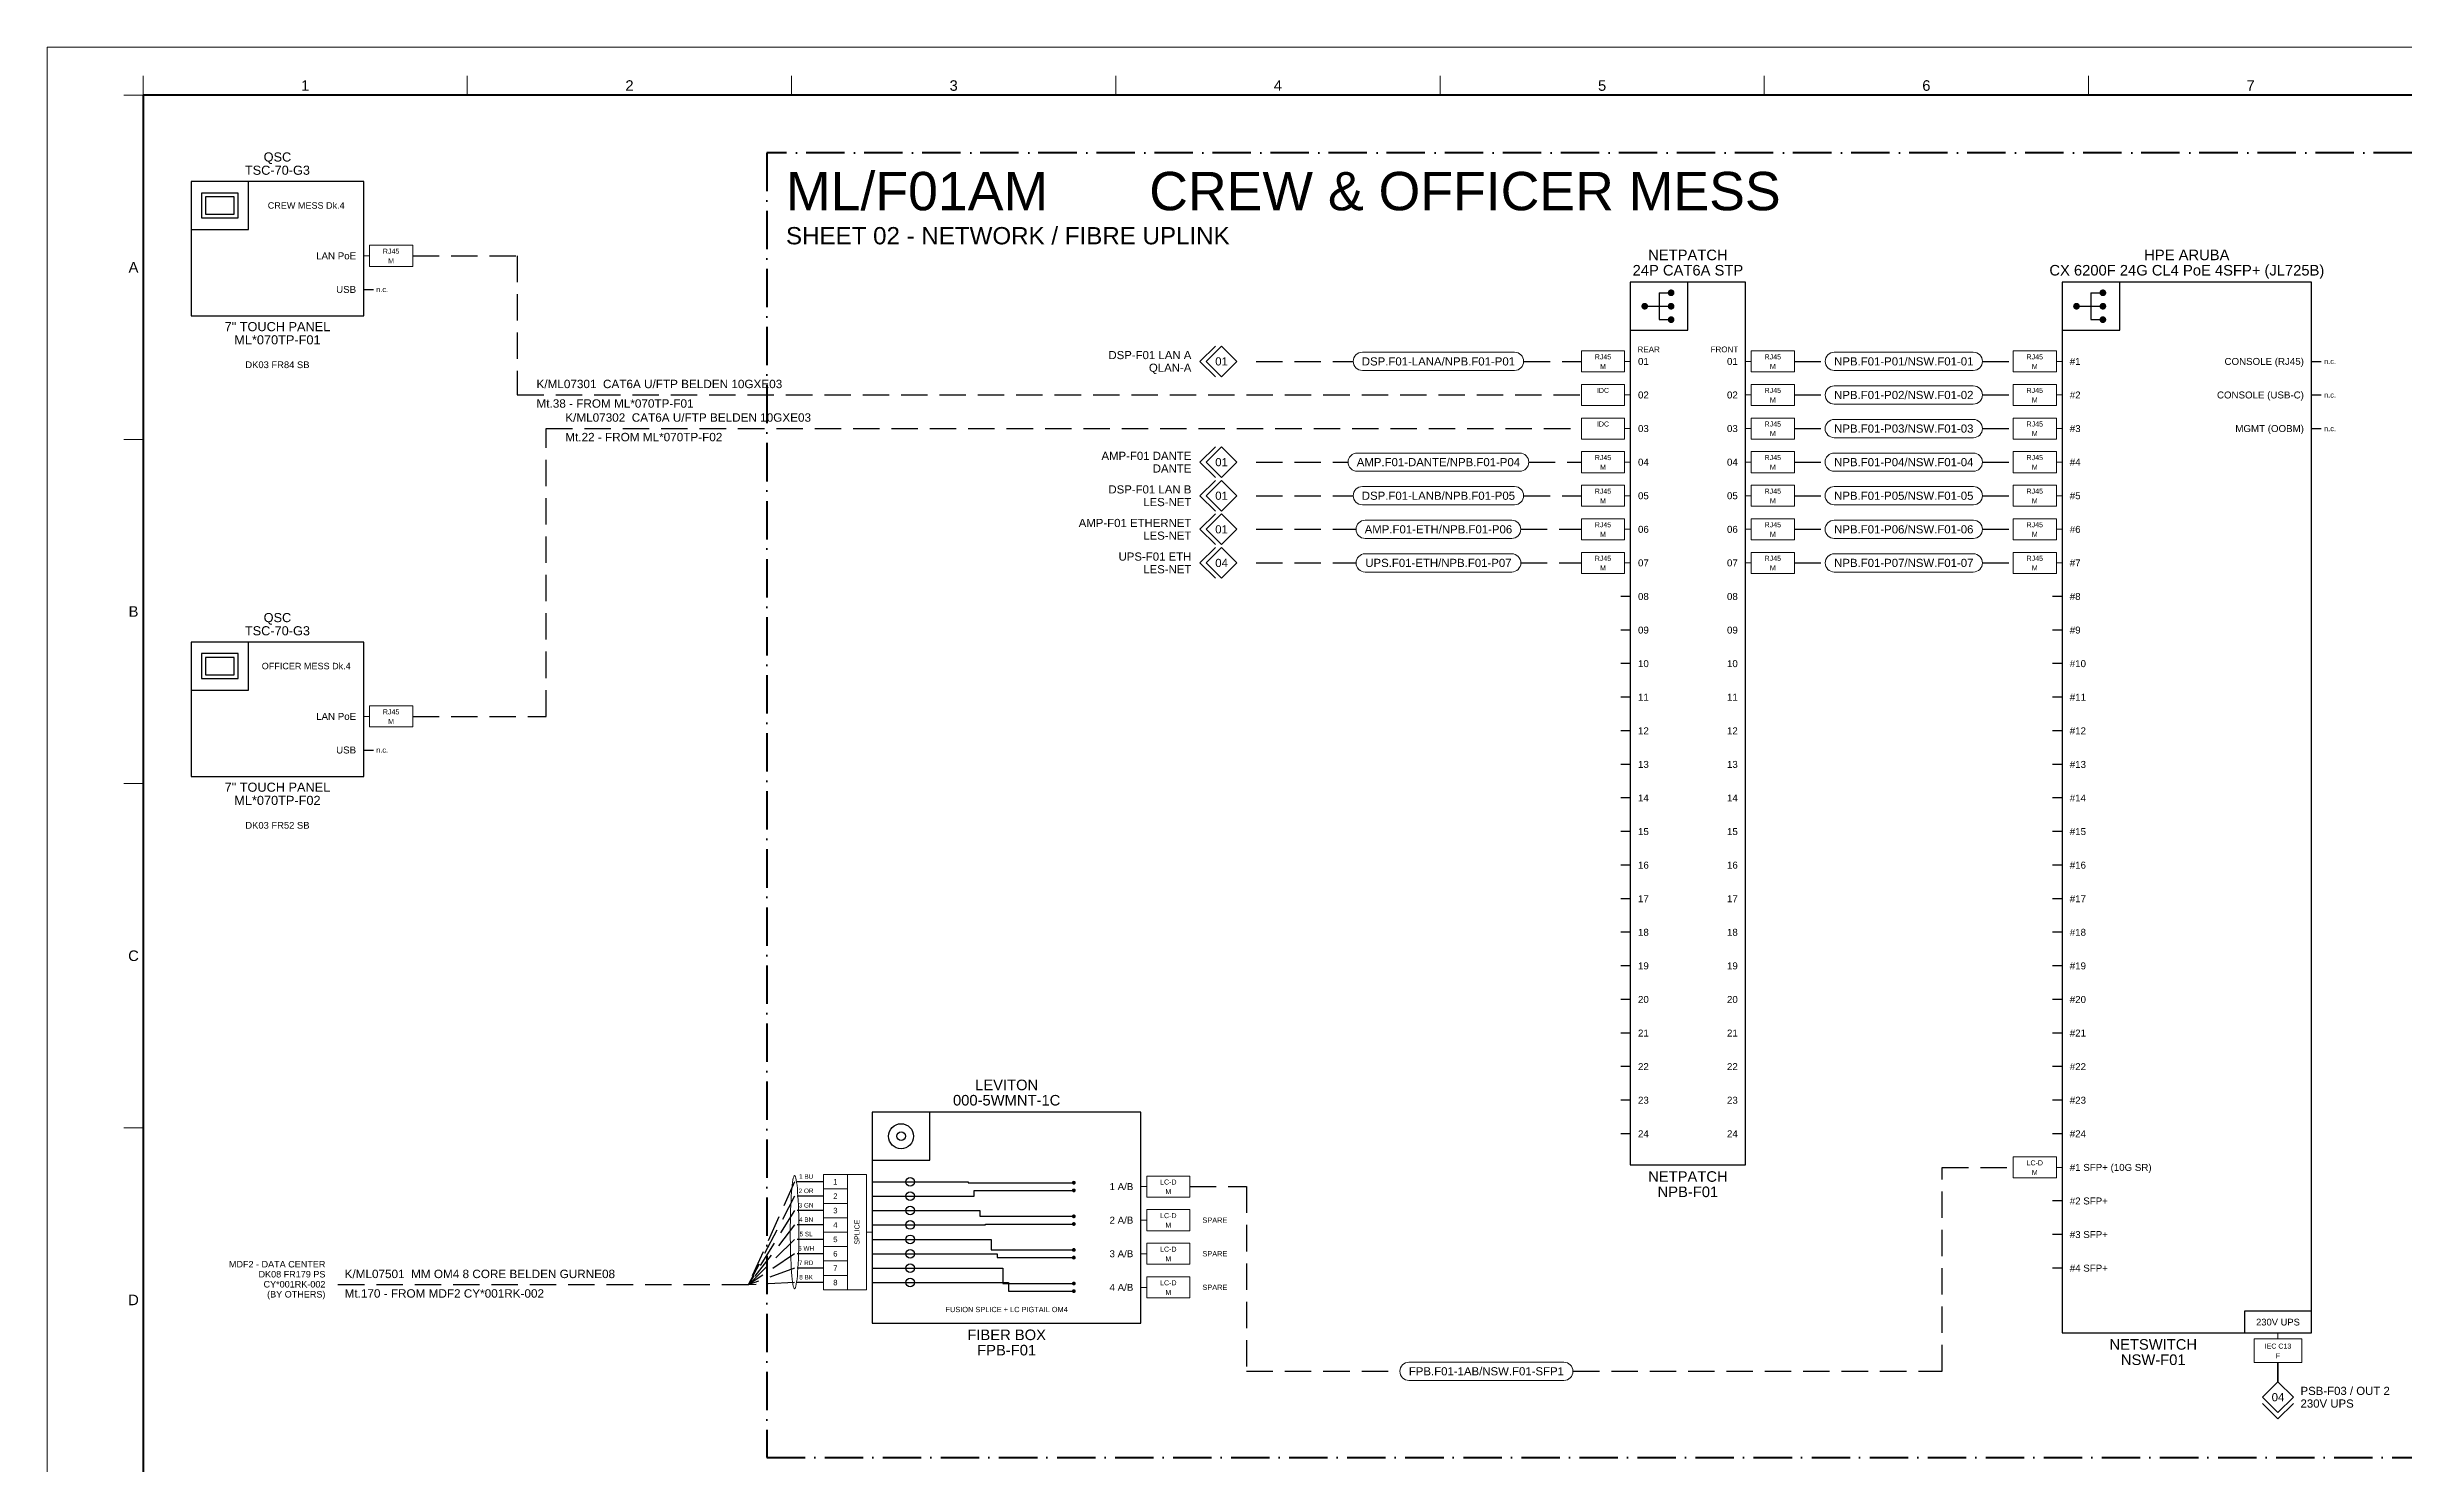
# Model space of a CAD drawing. Header units: millimetres. Extents: x 0 to 841, y 0 to 594.
# Drawn here: x 0 to 491.4, y 298.5 to 594 of the extents above; entities that cross this region are included whole.
import ezdxf
from ezdxf.enums import TextEntityAlignment as Align

# ---------------------------------------------------------------- set-up
doc = ezdxf.new("R2010")
doc.units = ezdxf.units.MM
doc.linetypes.add('AV_DASHDOT', pattern=[12, 8, -2, 0, -2])
doc.linetypes.add('AV_DASHED', pattern=[8, 5.5, -2.5])
for name, color, linetype, lineweight in [('AV-CONN', 7, 'Continuous', 18), ('AV-LABEL', 7, 'Continuous', 18), ('AV-NOTE', 7, 'Continuous', 18), ('AV-TEXT', 7, 'Continuous', 18), ('AV-TEXT-DEV', 7, 'Continuous', 18)]:
    doc.layers.add(name, color=color, linetype=linetype, lineweight=lineweight)
for name, color, linetype, lineweight, true_color in [('AV-DEVICE', 7, 'Continuous', 25, 0x4682ff), ('AV-FRAME', 7, 'Continuous', 70, 0x7800ff), ('AV-RACK', 7, 'AV_DASHDOT', 50, 0xff00ff), ('AV-SYM', 7, 'Continuous', 25, 0x4682ff), ('AV-XREF', 7, 'Continuous', 18, 0x00af00), ('AV-ZONE', 7, 'Continuous', 18, 0x7800ff), ('W-DANTE', 7, 'AV_DASHED', 25, 0xe60000), ('W-FIBER', 7, 'Continuous', 25, 0x1f388c), ('W-LESNET', 7, 'AV_DASHED', 25, 0x00a0eb), ('W-POWER', 7, 'Continuous', 35, 0xeb8c00), ('W-QLAN', 7, 'AV_DASHED', 25, 0x6ebe00), ('W-UPLINK', 7, 'AV_DASHED', 25, 0x1f388c)]:
    doc.layers.add(name, color=color, linetype=linetype, lineweight=lineweight, true_color=true_color)
doc.styles.add('AV', font='arial.ttf')

msp = doc.modelspace()

# ---------------------------------------------------------------- linework, layer by layer
at = {"layer": 'AV-CONN'}
for p, q in [((66, 550.5), (67.2, 550.5)), ((330, 528.5), (328.8, 528.5)), ((354, 528.5), (355.2, 528.5)), ((420, 528.5), (418.8, 528.5)), ((330, 521.5), (328.8, 521.5)), ((354, 521.5), (355.2, 521.5)), ((420, 521.5), (418.8, 521.5)), ((330, 514.5), (328.8, 514.5)), ((354, 514.5), (355.2, 514.5)), ((420, 514.5), (418.8, 514.5)), ((330, 507.5), (328.8, 507.5)), ((354, 507.5), (355.2, 507.5)), ((420, 507.5), (418.8, 507.5)), ((330, 500.5), (328.8, 500.5)), ((354, 500.5), (355.2, 500.5)), ((420, 500.5), (418.8, 500.5)), ((330, 493.5), (328.8, 493.5)), ((354, 493.5), (355.2, 493.5)), ((420, 493.5), (418.8, 493.5)), ((330, 486.5), (328.8, 486.5)), ((354, 486.5), (355.2, 486.5)), ((420, 486.5), (418.8, 486.5)), ((66, 454.5), (67.2, 454.5)), ((420, 360.5), (418.8, 360.5)), ((228, 356.5), (229.2, 356.5)), ((228, 349.5), (229.2, 349.5)), ((172, 347), (170.8, 347)), ((228, 342.5), (229.2, 342.5)), ((228, 335.5), (229.2, 335.5)), ((465, 326), (465, 324.8))]:
    msp.add_line(p, q, dxfattribs=at)
for points in [[(67.2, 548.3), (76.2, 548.3), (76.2, 552.7), (67.2, 552.7)], [(319.8, 526.3), (328.8, 526.3), (328.8, 530.7), (319.8, 530.7)], [(355.2, 526.3), (364.2, 526.3), (364.2, 530.7), (355.2, 530.7)], [(409.8, 526.3), (418.8, 526.3), (418.8, 530.7), (409.8, 530.7)], [(319.8, 519.3), (328.8, 519.3), (328.8, 523.7), (319.8, 523.7)], [(355.2, 519.3), (364.2, 519.3), (364.2, 523.7), (355.2, 523.7)], [(409.8, 519.3), (418.8, 519.3), (418.8, 523.7), (409.8, 523.7)], [(319.8, 512.3), (328.8, 512.3), (328.8, 516.7), (319.8, 516.7)], [(355.2, 512.3), (364.2, 512.3), (364.2, 516.7), (355.2, 516.7)], [(409.8, 512.3), (418.8, 512.3), (418.8, 516.7), (409.8, 516.7)], [(319.8, 505.3), (328.8, 505.3), (328.8, 509.7), (319.8, 509.7)], [(355.2, 505.3), (364.2, 505.3), (364.2, 509.7), (355.2, 509.7)], [(409.8, 505.3), (418.8, 505.3), (418.8, 509.7), (409.8, 509.7)], [(319.8, 498.3), (328.8, 498.3), (328.8, 502.7), (319.8, 502.7)], [(355.2, 498.3), (364.2, 498.3), (364.2, 502.7), (355.2, 502.7)], [(409.8, 498.3), (418.8, 498.3), (418.8, 502.7), (409.8, 502.7)], [(319.8, 491.3), (328.8, 491.3), (328.8, 495.7), (319.8, 495.7)], [(355.2, 491.3), (364.2, 491.3), (364.2, 495.7), (355.2, 495.7)], [(409.8, 491.3), (418.8, 491.3), (418.8, 495.7), (409.8, 495.7)], [(319.8, 484.3), (328.8, 484.3), (328.8, 488.7), (319.8, 488.7)], [(355.2, 484.3), (364.2, 484.3), (364.2, 488.7), (355.2, 488.7)], [(409.8, 484.3), (418.8, 484.3), (418.8, 488.7), (409.8, 488.7)], [(67.2, 452.3), (76.2, 452.3), (76.2, 456.7), (67.2, 456.7)], [(161.8, 356), (166.8, 356), (166.8, 359), (161.8, 359)], [(166.8, 335), (170.8, 335), (170.8, 359), (166.8, 359)], [(409.8, 358.3), (418.8, 358.3), (418.8, 362.7), (409.8, 362.7)], [(161.8, 353), (166.8, 353), (166.8, 356), (161.8, 356)], [(229.2, 354.3), (238.2, 354.3), (238.2, 358.7), (229.2, 358.7)], [(161.8, 350), (166.8, 350), (166.8, 353), (161.8, 353)], [(161.8, 347), (166.8, 347), (166.8, 350), (161.8, 350)], [(229.2, 347.3), (238.2, 347.3), (238.2, 351.7), (229.2, 351.7)], [(161.8, 344), (166.8, 344), (166.8, 347), (161.8, 347)], [(229.2, 340.3), (238.2, 340.3), (238.2, 344.7), (229.2, 344.7)], [(161.8, 341), (166.8, 341), (166.8, 344), (161.8, 344)], [(161.8, 338), (166.8, 338), (166.8, 341), (161.8, 341)], [(161.8, 335), (166.8, 335), (166.8, 338), (161.8, 338)], [(229.2, 333.3), (238.2, 333.3), (238.2, 337.7), (229.2, 337.7)], [(460, 319.8), (470, 319.8), (470, 324.8), (460, 324.8)]]:
    msp.add_lwpolyline(points, close=True, dxfattribs=at)
msp.add_ellipse((155.8, 347), major_axis=(0, 11.8), ratio=0.076271, dxfattribs=at)
at = {"layer": 'AV-DEVICE'}
for p, q in [((66, 543.5), (68, 543.5)), ((472, 528.5), (474, 528.5)), ((472, 521.5), (474, 521.5)), ((472, 514.5), (474, 514.5)), ((330, 479.5), (328, 479.5)), ((420, 479.5), (418, 479.5)), ((330, 472.5), (328, 472.5)), ((420, 472.5), (418, 472.5)), ((330, 465.5), (328, 465.5)), ((420, 465.5), (418, 465.5)), ((330, 458.5), (328, 458.5)), ((420, 458.5), (418, 458.5)), ((66, 447.5), (68, 447.5)), ((330, 451.5), (328, 451.5)), ((420, 451.5), (418, 451.5)), ((330, 444.5), (328, 444.5)), ((420, 444.5), (418, 444.5)), ((330, 437.5), (328, 437.5)), ((420, 437.5), (418, 437.5)), ((330, 430.5), (328, 430.5)), ((420, 430.5), (418, 430.5)), ((330, 423.5), (328, 423.5)), ((420, 423.5), (418, 423.5)), ((330, 416.5), (328, 416.5)), ((420, 416.5), (418, 416.5)), ((330, 409.5), (328, 409.5)), ((420, 409.5), (418, 409.5)), ((330, 402.5), (328, 402.5)), ((420, 402.5), (418, 402.5)), ((330, 395.5), (328, 395.5)), ((420, 395.5), (418, 395.5)), ((330, 388.5), (328, 388.5)), ((420, 388.5), (418, 388.5)), ((330, 381.5), (328, 381.5)), ((420, 381.5), (418, 381.5)), ((330, 374.5), (328, 374.5)), ((420, 374.5), (418, 374.5)), ((330, 367.5), (328, 367.5)), ((420, 367.5), (418, 367.5)), ((420, 353.5), (418, 353.5)), ((420, 346.5), (418, 346.5)), ((420, 339.5), (418, 339.5))]:
    msp.add_line(p, q, dxfattribs=at)
for points in [[(30, 538), (66, 538), (66, 566), (30, 566)], [(30, 556), (42, 556), (42, 566), (30, 566)], [(330, 361), (354, 361), (354, 545), (330, 545)], [(330, 535), (342, 535), (342, 545), (330, 545)], [(420, 326), (472, 326), (472, 545), (420, 545)], [(420, 535), (432, 535), (432, 545), (420, 545)], [(30, 442), (66, 442), (66, 470), (30, 470)], [(30, 460), (42, 460), (42, 470), (30, 470)], [(172, 328), (228, 328), (228, 372), (172, 372)], [(172, 362), (184, 362), (184, 372), (172, 372)], [(458, 326), (472, 326), (472, 330.5), (458, 330.5)]]:
    msp.add_lwpolyline(points, close=True, dxfattribs=at)
at = {"layer": 'AV-FRAME'}
msp.add_lwpolyline([(20, 10), (831, 10), (831, 584), (20, 584)], close=True, dxfattribs=at)
at = {"layer": 'AV-LABEL'}
for points in [[(274.14, 526.6), (305.86, 526.6, 1), (305.86, 530.4), (274.14, 530.4, 1)], [(372.51, 526.6), (401.49, 526.6, 1), (401.49, 530.4), (372.51, 530.4, 1)], [(372.51, 519.6), (401.49, 519.6, 1), (401.49, 523.4), (372.51, 523.4, 1)], [(372.5, 512.6), (401.5, 512.6, 1), (401.5, 516.4), (372.5, 516.4, 1)], [(273.07, 505.6), (306.93, 505.6, 1), (306.93, 509.4), (273.07, 509.4, 1)], [(372.49, 505.6), (401.51, 505.6, 1), (401.51, 509.4), (372.49, 509.4, 1)], [(274.14, 498.6), (305.86, 498.6, 1), (305.86, 502.4), (274.14, 502.4, 1)], [(372.5, 498.6), (401.5, 498.6, 1), (401.5, 502.4), (372.5, 502.4, 1)], [(274.73, 491.6), (305.27, 491.6, 1), (305.27, 495.4), (274.73, 495.4, 1)], [(372.5, 491.6), (401.5, 491.6, 1), (401.5, 495.4), (372.5, 495.4, 1)], [(274.72, 484.6), (305.28, 484.6, 1), (305.28, 488.4), (274.72, 488.4, 1)], [(372.51, 484.6), (401.49, 484.6, 1), (401.49, 488.4), (372.51, 488.4, 1)], [(283.86, 316.1), (316.14, 316.1, 1), (316.14, 319.9), (283.86, 319.9, 1)]]:
    msp.add_lwpolyline(points, format="xyb", close=True, dxfattribs=at)
at = {"layer": 'AV-RACK'}
msp.add_lwpolyline([(150, 300), (505, 300), (505, 572), (150, 572)], close=True, dxfattribs=at)
at = {"layer": 'AV-SYM'}
for p, q in [((336, 542.8), (336, 537.2)), ((336, 542.8), (338.5, 542.8)), ((426, 542.8), (426, 537.2)), ((426, 542.8), (428.5, 542.8)), ((333, 540), (336, 540)), ((336, 540), (338.5, 540)), ((336, 537.2), (338.5, 537.2)), ((423, 540), (426, 540)), ((426, 540), (428.5, 540)), ((426, 537.2), (428.5, 537.2)), ((179, 357.5), (180.8, 357.5)), ((179, 354.5), (180.8, 354.5)), ((179, 351.5), (180.8, 351.5)), ((179, 348.5), (180.8, 348.5)), ((179, 345.5), (180.8, 345.5)), ((179, 342.5), (180.8, 342.5)), ((179, 339.5), (180.8, 339.5)), ((179, 336.5), (180.8, 336.5))]:
    msp.add_line(p, q, dxfattribs=at)
for points in [[(32.2, 558.4), (39.8, 558.4), (39.8, 563.6), (32.2, 563.6)], [(33, 559.2), (39, 559.2), (39, 562.8), (33, 562.8)], [(32.2, 462.4), (39.8, 462.4), (39.8, 467.6), (32.2, 467.6)], [(33, 463.2), (39, 463.2), (39, 466.8), (33, 466.8)]]:
    msp.add_lwpolyline(points, close=True, dxfattribs=at)
for points, const_width in [([(332.65, 540, 1), (333.35, 540, 1)], 0.7), ([(338.15, 542.8, 1), (338.85, 542.8, 1)], 0.7), ([(338.15, 540, 1), (338.85, 540, 1)], 0.7), ([(422.65, 540, 1), (423.35, 540, 1)], 0.7), ([(428.15, 542.8, 1), (428.85, 542.8, 1)], 0.7), ([(428.15, 540, 1), (428.85, 540, 1)], 0.7), ([(338.15, 537.2, 1), (338.85, 537.2, 1)], 0.7), ([(428.15, 537.2, 1), (428.85, 537.2, 1)], 0.7), ([(213.8, 357.3, 1), (214.2, 357.3, 1)], 0.4), ([(213.8, 355.7, 1), (214.2, 355.7, 1)], 0.4), ([(213.8, 350.3, 1), (214.2, 350.3, 1)], 0.4), ([(213.8, 348.7, 1), (214.2, 348.7, 1)], 0.4), ([(213.8, 343.3, 1), (214.2, 343.3, 1)], 0.4), ([(213.8, 341.7, 1), (214.2, 341.7, 1)], 0.4), ([(213.8, 336.3, 1), (214.2, 336.3, 1)], 0.4), ([(213.8, 334.7, 1), (214.2, 334.7, 1)], 0.4)]:
    msp.add_lwpolyline(points, format="xyb", close=True, dxfattribs=dict(at, const_width=const_width))
for centre, radius in [((178, 367), 2.6), ((178, 367), 0.9), ((179.9, 357.5), 0.9), ((179.9, 354.5), 0.9), ((179.9, 351.5), 0.9), ((179.9, 348.5), 0.9), ((179.9, 345.5), 0.9), ((179.9, 342.5), 0.9), ((179.9, 339.5), 0.9), ((179.9, 336.5), 0.9)]:
    msp.add_circle(centre, radius, dxfattribs=at)
at = {"layer": 'AV-XREF'}
for points in [[(243.5, 531.7), (240.3, 528.5), (243.5, 525.3)], [(243.5, 510.7), (240.3, 507.5), (243.5, 504.3)], [(243.5, 503.7), (240.3, 500.5), (243.5, 497.3)], [(243.5, 496.7), (240.3, 493.5), (243.5, 490.3)], [(243.5, 489.7), (240.3, 486.5), (243.5, 483.3)], [(461.8, 311.3), (465, 308.1), (468.2, 311.3)]]:
    msp.add_lwpolyline(points, dxfattribs=at)
for points in [[(241.6, 528.5), (244.8, 531.7), (248, 528.5), (244.8, 525.3)], [(241.6, 507.5), (244.8, 510.7), (248, 507.5), (244.8, 504.3)], [(241.6, 500.5), (244.8, 503.7), (248, 500.5), (244.8, 497.3)], [(241.6, 493.5), (244.8, 496.7), (248, 493.5), (244.8, 490.3)], [(241.6, 486.5), (244.8, 489.7), (248, 486.5), (244.8, 483.3)], [(461.8, 312.6), (465, 315.8), (468.2, 312.6), (465, 309.4)]]:
    msp.add_lwpolyline(points, close=True, dxfattribs=at)
at = {"layer": 'AV-ZONE'}
for p, q in [((20, 584), (20, 588)), ((87.58, 584), (87.58, 588)), ((155.17, 584), (155.17, 588)), ((222.75, 584), (222.75, 588)), ((290.33, 584), (290.33, 588)), ((357.92, 584), (357.92, 588)), ((425.5, 584), (425.5, 588)), ((20, 584), (16, 584)), ((20, 512.25), (16, 512.25)), ((20, 440.5), (16, 440.5)), ((20, 368.75), (16, 368.75))]:
    msp.add_line(p, q, dxfattribs=at)
at = {"layer": 'AV-ZONE', "lineweight": 13}
msp.add_lwpolyline([(0, 0), (841, 0), (841, 594), (0, 594)], close=True, dxfattribs=at)
at = {"layer": 'W-DANTE'}
for p, q in [((252, 507.5), (271.17, 507.5)), ((308.83, 507.5), (319.8, 507.5)), ((364.2, 507.5), (370.59, 507.5)), ((403.41, 507.5), (409.8, 507.5))]:
    msp.add_line(p, q, dxfattribs=at)
at = {"layer": 'W-FIBER'}
for p, q in [((172, 357.5), (179, 357.5)), ((172, 354.5), (179, 354.5)), ((172, 351.5), (179, 351.5)), ((172, 348.5), (179, 348.5)), ((172, 345.5), (179, 345.5)), ((172, 342.5), (179, 342.5)), ((172, 339.5), (179, 339.5)), ((172, 336.5), (179, 336.5))]:
    msp.add_line(p, q, dxfattribs=at)
for points in [[(180.8, 357.5), (192, 357.5), (192, 357.3), (214, 357.3)], [(180.8, 354.5), (193.2, 354.5), (193.2, 355.7), (214, 355.7)], [(180.8, 351.5), (194.4, 351.5), (194.4, 350.3), (214, 350.3)], [(180.8, 348.5), (195.6, 348.5), (195.6, 348.7), (214, 348.7)], [(180.8, 345.5), (196.8, 345.5), (196.8, 343.3), (214, 343.3)], [(180.8, 342.5), (198, 342.5), (198, 341.7), (214, 341.7)], [(180.8, 339.5), (199.2, 339.5), (199.2, 336.3), (214, 336.3)], [(180.8, 336.5), (200.4, 336.5), (200.4, 334.7), (214, 334.7)]]:
    msp.add_lwpolyline(points, dxfattribs=at)
at = {"layer": 'W-LESNET'}
for p, q in [((252, 500.5), (272.24, 500.5)), ((307.76, 500.5), (319.8, 500.5)), ((364.2, 500.5), (370.6, 500.5)), ((403.4, 500.5), (409.8, 500.5)), ((252, 493.5), (272.83, 493.5)), ((307.17, 493.5), (319.8, 493.5)), ((364.2, 493.5), (370.6, 493.5)), ((403.4, 493.5), (409.8, 493.5)), ((252, 486.5), (272.82, 486.5)), ((307.18, 486.5), (319.8, 486.5)), ((364.2, 486.5), (370.61, 486.5)), ((403.39, 486.5), (409.8, 486.5))]:
    msp.add_line(p, q, dxfattribs=at)
at = {"layer": 'W-POWER'}
msp.add_line((465, 319.8), (465, 315.8), dxfattribs=at)
at = {"layer": 'W-QLAN'}
for p, q in [((76.2, 550.5), (98, 550.5)), ((98, 550.5), (98, 521.5)), ((252, 528.5), (272.24, 528.5)), ((307.76, 528.5), (319.8, 528.5)), ((364.2, 528.5), (370.61, 528.5)), ((403.39, 528.5), (409.8, 528.5)), ((98, 521.5), (319.8, 521.5)), ((364.2, 521.5), (370.61, 521.5)), ((403.39, 521.5), (409.8, 521.5)), ((104, 454.5), (104, 514.5)), ((104, 514.5), (319.8, 514.5)), ((364.2, 514.5), (370.6, 514.5)), ((403.4, 514.5), (409.8, 514.5)), ((76.2, 454.5), (104, 454.5))]:
    msp.add_line(p, q, dxfattribs=at)
at = {"layer": 'W-UPLINK'}
for p, q in [((395, 318), (395, 360.5)), ((395, 360.5), (409.8, 360.5)), ((155.8, 357.5), (146.12, 336)), ((155.8, 354.5), (146.12, 336)), ((161.8, 357.5), (155.8, 357.5)), ((161.8, 354.5), (155.8, 354.5)), ((238.2, 356.5), (250, 356.5)), ((250, 356.5), (250, 318)), ((155.8, 351.5), (146.12, 336)), ((161.8, 351.5), (155.8, 351.5)), ((155.8, 348.5), (146.12, 336)), ((155.8, 345.5), (146.12, 336)), ((161.8, 348.5), (155.8, 348.5)), ((161.8, 345.5), (155.8, 345.5)), ((155.8, 342.5), (146.12, 336)), ((155.8, 339.5), (146.12, 336)), ((161.8, 342.5), (155.8, 342.5)), ((161.8, 339.5), (155.8, 339.5)), ((146.12, 336), (60, 336)), ((155.8, 336.5), (146.12, 336)), ((161.8, 336.5), (155.8, 336.5)), ((250, 318), (281.96, 318)), ((318.04, 318), (395, 318))]:
    msp.add_line(p, q, dxfattribs=at)

# ---------------------------------------------------------------- texts
at = {"layer": 'AV-CONN', "style": 'AV'}
for s, height, p in [('RJ45', 1.05, (71.7, 551.45)), ('M', 1.05, (71.7, 549.45)), ('RJ45', 1.05, (324.3, 529.45)), ('M', 1.05, (324.3, 527.45)), ('RJ45', 1.05, (359.7, 529.45)), ('M', 1.05, (359.7, 527.45)), ('RJ45', 1.05, (414.3, 529.45)), ('M', 1.05, (414.3, 527.45)), ('IDC', 1.05, (324.3, 522.45)), ('RJ45', 1.05, (359.7, 522.45)), ('M', 1.05, (359.7, 520.45)), ('RJ45', 1.05, (414.3, 522.45)), ('M', 1.05, (414.3, 520.45)), ('IDC', 1.05, (324.3, 515.45)), ('RJ45', 1.05, (359.7, 515.45)), ('M', 1.05, (359.7, 513.45)), ('RJ45', 1.05, (414.3, 515.45)), ('M', 1.05, (414.3, 513.45)), ('RJ45', 1.05, (324.3, 508.45)), ('M', 1.05, (324.3, 506.45)), ('RJ45', 1.05, (359.7, 508.45)), ('M', 1.05, (359.7, 506.45)), ('RJ45', 1.05, (414.3, 508.45)), ('M', 1.05, (414.3, 506.45)), ('RJ45', 1.05, (324.3, 501.45)), ('RJ45', 1.05, (359.7, 501.45)), ('RJ45', 1.05, (414.3, 501.45)), ('M', 1.05, (324.3, 499.45)), ('M', 1.05, (359.7, 499.45)), ('M', 1.05, (414.3, 499.45)), ('RJ45', 1.05, (324.3, 494.45)), ('M', 1.05, (324.3, 492.45)), ('RJ45', 1.05, (359.7, 494.45)), ('M', 1.05, (359.7, 492.45)), ('RJ45', 1.05, (414.3, 494.45)), ('M', 1.05, (414.3, 492.45)), ('RJ45', 1.05, (324.3, 487.45)), ('RJ45', 1.05, (359.7, 487.45)), ('RJ45', 1.05, (414.3, 487.45)), ('M', 1.05, (324.3, 485.45)), ('M', 1.05, (359.7, 485.45)), ('M', 1.05, (414.3, 485.45)), ('RJ45', 1.05, (71.7, 455.45)), ('M', 1.05, (71.7, 453.45)), ('LC-D', 1.05, (414.3, 361.45)), ('M', 1.05, (414.3, 359.45)), ('2', 1.15, (164.3, 354.5)), ('1', 1.15, (164.3, 357.5)), ('LC-D', 1.05, (233.7, 357.45)), ('M', 1.05, (233.7, 355.45)), ('4', 1.15, (164.3, 348.5)), ('3', 1.15, (164.3, 351.5)), ('LC-D', 1.05, (233.7, 350.45)), ('M', 1.05, (233.7, 348.45)), ('5', 1.15, (164.3, 345.5)), ('6', 1.15, (164.3, 342.5)), ('7', 1.15, (164.3, 339.5)), ('LC-D', 1.05, (233.7, 343.45)), ('M', 1.05, (233.7, 341.45)), ('8', 1.15, (164.3, 336.5)), ('LC-D', 1.05, (233.7, 336.45)), ('M', 1.05, (233.7, 334.45)), ('IEC C13', 1.05, (465, 323.25)), ('F', 1.05, (465, 321.25))]:
    msp.add_text(s, height=height, dxfattribs=at).set_placement(p, align=Align.MIDDLE_CENTER)
msp.add_text('SPLICE', height=1.05, rotation=90, dxfattribs=at).set_placement((168.8, 347), align=Align.MIDDLE_CENTER)
at = {"layer": 'AV-LABEL', "style": 'AV'}
for s, p in [('DSP.F01-LANA/NPB.F01-P01', (290, 528.5)), ('NPB.F01-P01/NSW.F01-01', (387, 528.5)), ('NPB.F01-P02/NSW.F01-02', (387, 521.5)), ('NPB.F01-P03/NSW.F01-03', (387, 514.5)), ('AMP.F01-DANTE/NPB.F01-P04', (290, 507.5)), ('NPB.F01-P04/NSW.F01-04', (387, 507.5)), ('DSP.F01-LANB/NPB.F01-P05', (290, 500.5)), ('NPB.F01-P05/NSW.F01-05', (387, 500.5)), ('AMP.F01-ETH/NPB.F01-P06', (290, 493.5)), ('NPB.F01-P06/NSW.F01-06', (387, 493.5)), ('UPS.F01-ETH/NPB.F01-P07', (290, 486.5)), ('NPB.F01-P07/NSW.F01-07', (387, 486.5)), ('FPB.F01-1AB/NSW.F01-SFP1', (300, 318))]:
    msp.add_text(s, height=1.7, dxfattribs=at).set_placement(p, align=Align.MIDDLE_CENTER)
at = {"layer": 'AV-NOTE', "style": 'AV'}
for s, height, p in [('n.c.', 1.1, (68.6, 543.5)), ('REAR', 1.2, (331.5, 531)), ('n.c.', 1.1, (474.6, 528.5)), ('n.c.', 1.1, (474.6, 521.5)), ('n.c.', 1.1, (474.6, 514.5)), ('n.c.', 1.1, (68.6, 447.5)), ('SPARE', 1.1, (240.8, 349.5)), ('SPARE', 1.1, (240.8, 342.5)), ('SPARE', 1.1, (240.8, 335.5))]:
    msp.add_text(s, height=height, dxfattribs=at).set_placement(p, align=Align.MIDDLE_LEFT)
msp.add_text('FRONT', height=1.2, dxfattribs=at).set_placement((352.5, 531), align=Align.MIDDLE_RIGHT)
for s, height, p in [('1 BU', 0.95, (158.2, 357.85)), ('2 OR', 0.95, (158.2, 354.85)), ('3 GN', 0.95, (158.2, 351.85)), ('4 BN', 0.95, (158.2, 348.85)), ('6 WH', 0.95, (158.2, 342.85)), ('5 SL', 0.95, (158.2, 345.85)), ('7 RD', 0.95, (158.2, 339.85)), ('8 BK', 0.95, (158.2, 336.85)), ('FUSION SPLICE + LC PIGTAIL OM4', 1.1, (200, 330))]:
    msp.add_text(s, height=height, dxfattribs=at).set_placement(p, align=Align.BOTTOM_CENTER)
at = {"layer": 'AV-TEXT', "style": 'AV'}
for s, height, p in [('CREW MESS Dk.4', 1.35, (54, 561)), ('DK03 FR84 SB', 1.4, (48, 527.8)), ('01', 1.7, (244.8, 528.5)), ('01', 1.7, (244.8, 507.5)), ('01', 1.7, (244.8, 500.5)), ('01', 1.7, (244.8, 493.5)), ('04', 1.7, (244.8, 486.5)), ('OFFICER MESS Dk.4', 1.35, (54, 465)), ('DK03 FR52 SB', 1.4, (48, 431.8)), ('230V UPS', 1.4, (465, 328.25)), ('04', 1.7, (465, 312.6))]:
    msp.add_text(s, height=height, dxfattribs=at).set_placement(p, align=Align.MIDDLE_CENTER)
for s, height, p in [('LAN PoE', 1.45, (64.4, 550.5)), ('USB', 1.45, (64.4, 543.5)), ('DSP-F01 LAN A', 1.7, (238.5, 529.82)), ('QLAN-A', 1.7, (238.5, 527.18)), ('01', 1.45, (352.4, 528.5)), ('CONSOLE (RJ45)', 1.45, (470.4, 528.5)), ('02', 1.45, (352.4, 521.5)), ('CONSOLE (USB-C)', 1.45, (470.4, 521.5)), ('03', 1.45, (352.4, 514.5)), ('MGMT (OOBM)', 1.45, (470.4, 514.5)), ('AMP-F01 DANTE', 1.7, (238.5, 508.82)), ('DANTE', 1.7, (238.5, 506.18)), ('04', 1.45, (352.4, 507.5)), ('DSP-F01 LAN B', 1.7, (238.5, 501.82)), ('LES-NET', 1.7, (238.5, 499.18)), ('05', 1.45, (352.4, 500.5)), ('AMP-F01 ETHERNET', 1.7, (238.5, 494.82)), ('LES-NET', 1.7, (238.5, 492.18)), ('06', 1.45, (352.4, 493.5)), ('UPS-F01 ETH', 1.7, (238.5, 487.82)), ('07', 1.45, (352.4, 486.5)), ('LES-NET', 1.7, (238.5, 485.18)), ('08', 1.45, (352.4, 479.5)), ('09', 1.45, (352.4, 472.5)), ('10', 1.45, (352.4, 465.5)), ('11', 1.45, (352.4, 458.5)), ('LAN PoE', 1.45, (64.4, 454.5)), ('12', 1.45, (352.4, 451.5)), ('USB', 1.45, (64.4, 447.5)), ('13', 1.45, (352.4, 444.5)), ('14', 1.45, (352.4, 437.5)), ('15', 1.45, (352.4, 430.5)), ('16', 1.45, (352.4, 423.5)), ('17', 1.45, (352.4, 416.5)), ('18', 1.45, (352.4, 409.5)), ('19', 1.45, (352.4, 402.5)), ('20', 1.45, (352.4, 395.5)), ('21', 1.45, (352.4, 388.5)), ('22', 1.45, (352.4, 381.5)), ('23', 1.45, (352.4, 374.5)), ('24', 1.45, (352.4, 367.5)), ('1 A/B', 1.45, (226.4, 356.5)), ('2 A/B', 1.45, (226.4, 349.5)), ('MDF2 - DATA CENTER', 1.35, (58, 340.32)), ('3 A/B', 1.45, (226.4, 342.5)), ('DK08 FR179 PS', 1.35, (58, 338.23)), ('CY*001RK-002', 1.35, (58, 336.14)), ('(BY OTHERS)', 1.35, (58, 334.05)), ('4 A/B', 1.45, (226.4, 335.5))]:
    msp.add_text(s, height=height, dxfattribs=at).set_placement(p, align=Align.MIDDLE_RIGHT)
for s, height, p in [('01', 1.45, (331.6, 528.5)), ('#1', 1.45, (421.6, 528.5)), ('02', 1.45, (331.6, 521.5)), ('#2', 1.45, (421.6, 521.5)), ('03', 1.45, (331.6, 514.5)), ('#3', 1.45, (421.6, 514.5)), ('04', 1.45, (331.6, 507.5)), ('#4', 1.45, (421.6, 507.5)), ('05', 1.45, (331.6, 500.5)), ('#5', 1.45, (421.6, 500.5)), ('06', 1.45, (331.6, 493.5)), ('#6', 1.45, (421.6, 493.5)), ('07', 1.45, (331.6, 486.5)), ('#7', 1.45, (421.6, 486.5)), ('08', 1.45, (331.6, 479.5)), ('#8', 1.45, (421.6, 479.5)), ('09', 1.45, (331.6, 472.5)), ('#9', 1.45, (421.6, 472.5)), ('10', 1.45, (331.6, 465.5)), ('#10', 1.45, (421.6, 465.5)), ('11', 1.45, (331.6, 458.5)), ('#11', 1.45, (421.6, 458.5)), ('12', 1.45, (331.6, 451.5)), ('#12', 1.45, (421.6, 451.5)), ('13', 1.45, (331.6, 444.5)), ('#13', 1.45, (421.6, 444.5)), ('14', 1.45, (331.6, 437.5)), ('#14', 1.45, (421.6, 437.5)), ('15', 1.45, (331.6, 430.5)), ('#15', 1.45, (421.6, 430.5)), ('16', 1.45, (331.6, 423.5)), ('#16', 1.45, (421.6, 423.5)), ('17', 1.45, (331.6, 416.5)), ('#17', 1.45, (421.6, 416.5)), ('18', 1.45, (331.6, 409.5)), ('#18', 1.45, (421.6, 409.5)), ('19', 1.45, (331.6, 402.5)), ('#19', 1.45, (421.6, 402.5)), ('20', 1.45, (331.6, 395.5)), ('#20', 1.45, (421.6, 395.5)), ('21', 1.45, (331.6, 388.5)), ('#21', 1.45, (421.6, 388.5)), ('22', 1.45, (331.6, 381.5)), ('#22', 1.45, (421.6, 381.5)), ('23', 1.45, (331.6, 374.5)), ('#23', 1.45, (421.6, 374.5)), ('24', 1.45, (331.6, 367.5)), ('#24', 1.45, (421.6, 367.5)), ('#1 SFP+ (10G SR)', 1.45, (421.6, 360.5)), ('#2 SFP+', 1.45, (421.6, 353.5)), ('#3 SFP+', 1.45, (421.6, 346.5)), ('#4 SFP+', 1.45, (421.6, 339.5)), ('PSB-F03 / OUT 2', 1.7, (469.7, 313.92)), ('230V UPS', 1.7, (469.7, 311.28))]:
    msp.add_text(s, height=height, dxfattribs=at).set_placement(p, align=Align.MIDDLE_LEFT)
for s, p in [('K/ML07301  CAT6A U/FTP BELDEN 10GXE03', (102, 522.4)), ('K/ML07302  CAT6A U/FTP BELDEN 10GXE03', (108, 515.4)), ('K/ML07501  MM OM4 8 CORE BELDEN GURNE08', (62, 336.9))]:
    msp.add_text(s, height=1.75, dxfattribs=at).set_placement(p, align=Align.BOTTOM_LEFT)
for s, p in [('Mt.38 - FROM ML*070TP-F01', (102, 520.6)), ('Mt.22 - FROM ML*070TP-F02', (108, 513.6)), ('Mt.170 - FROM MDF2 CY*001RK-002', (62, 335.1))]:
    msp.add_text(s, height=1.75, dxfattribs=at).set_placement(p, align=Align.TOP_LEFT)
at = {"layer": 'AV-TEXT-DEV', "style": 'AV'}
for s, height, p in [('QSC', 1.9, (48, 571.11)), ('TSC-70-G3', 1.9, (48, 568.35)), ('NETPATCH', 2.2, (342, 550.69)), ('HPE ARUBA', 2.2, (446, 550.69)), ('24P CAT6A STP', 2.2, (342, 547.5)), ('CX 6200F 24G CL4 PoE 4SFP+ (JL725B)', 2.2, (446, 547.5)), ('7" TOUCH PANEL', 1.9, (48, 535.75)), ('ML*070TP-F01', 1.9, (48, 533)), ('TSC-70-G3', 1.9, (48, 472.35)), ('QSC', 1.9, (48, 475.1)), ('7" TOUCH PANEL', 1.9, (48, 439.75)), ('ML*070TP-F02', 1.9, (48, 437)), ('LEVITON', 2.2, (200, 377.69)), ('000-5WMNT-1C', 2.2, (200, 374.5)), ('NETPATCH', 2.2, (342, 358.6)), ('NPB-F01', 2.2, (342, 355.41)), ('FIBER BOX', 2.2, (200, 325.6)), ('NETSWITCH', 2.2, (439, 323.6)), ('FPB-F01', 2.2, (200, 322.41)), ('NSW-F01', 2.2, (439, 320.41))]:
    msp.add_text(s, height=height, dxfattribs=at).set_placement(p, align=Align.MIDDLE_CENTER)
for s, height, p in [('ML/F01AM', 8, (154, 568)), ('CREW & OFFICER MESS', 8, (229.72, 568)), ('SHEET 02 - NETWORK / FIBRE UPLINK', 3.6, (154, 556.5))]:
    msp.add_text(s, height=height, dxfattribs=at).set_placement(p, align=Align.TOP_LEFT)
at = {"layer": 'AV-ZONE', "true_color": 0x7800ff, "style": 'AV'}
for s, p in [('1', (53.79, 586)), ('2', (121.38, 586)), ('3', (188.96, 586)), ('4', (256.54, 586)), ('5', (324.12, 586)), ('6', (391.71, 586)), ('7', (459.29, 586)), ('A', (18, 548.12)), ('B', (18, 476.38)), ('C', (18, 404.62)), ('D', (18, 332.88))]:
    msp.add_text(s, height=2.2, dxfattribs=at).set_placement(p, align=Align.MIDDLE_CENTER)

doc.saveas('drawing.dxf')
